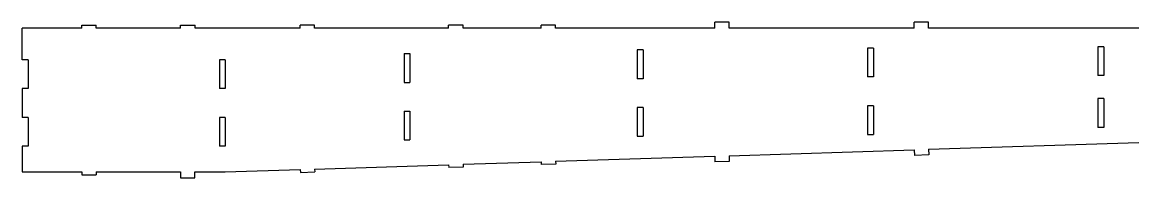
# Model space of a CAD drawing. Extents: x 8453 to 11023, y 19221 to 20564.
# Drawn here: x 9473.9 to 9861.6, y 20510.1 to 20564.1 of the extents above; entities that cross this region are included whole.
import ezdxf

# ---------------------------------------------------------------- set-up
doc = ezdxf.new("R2010")
doc.units = 0
doc.header["$MEASUREMENT"] = 0
doc.layers.get('0').update_dxf_attribs({"linetype": 'CONTINUOUS'})

msp = doc.modelspace()

# ---------------------------------------------------------------- linework, layer by layer
for p, q in [((9473.90525, 20551.03235), (9473.90525, 20562.08821)), ((9494.53879, 20562.08821), (9473.90525, 20562.08821)), ((9494.53879, 20562.08821), (9494.53879, 20563.08821)), ((9494.53879, 20563.08821), (9499.53879, 20563.08821)), ((9499.53879, 20562.08821), (9499.53879, 20563.08821)), ((9528.88628, 20562.08821), (9499.53879, 20562.08821)), ((9528.88628, 20562.08821), (9528.88628, 20563.08821)), ((9528.88628, 20563.08821), (9533.88628, 20563.08821)), ((9533.88628, 20562.08821), (9533.88628, 20563.08821)), ((9570.43441, 20562.08821), (9533.88628, 20562.08821)), ((9570.43441, 20562.08821), (9570.43441, 20563.08821)), ((9575.43441, 20563.08821), (9570.43441, 20563.08821)), ((9575.43441, 20562.08821), (9575.43441, 20563.08821)), ((9621.97369, 20562.08821), (9575.43441, 20562.08821)), ((9621.97369, 20562.08821), (9621.97369, 20563.08821)), ((9626.97369, 20563.08821), (9621.97369, 20563.08821)), ((9626.97369, 20562.08821), (9626.97369, 20563.08821)), ((9654.12891, 20562.08821), (9626.97369, 20562.08821)), ((9654.12891, 20562.08821), (9654.12891, 20563.08821)), ((9659.12891, 20563.08821), (9654.12891, 20563.08821)), ((9659.12891, 20562.08821), (9659.12891, 20563.08821)), ((9714.37232, 20562.08821), (9659.12891, 20562.08821)), ((9714.37232, 20562.08821), (9714.37232, 20564.08821)), ((9719.37232, 20564.08821), (9714.37232, 20564.08821)), ((9719.37232, 20562.08821), (9719.37232, 20564.08821)), ((9783.67334, 20562.08821), (9719.37232, 20562.08821)), ((9783.67334, 20562.08821), (9783.67334, 20564.08821)), ((9788.67334, 20564.08821), (9783.67334, 20564.08821)), ((9788.67334, 20562.08821), (9788.67334, 20564.08821)), ((9861.63577, 20562.08821), (9788.67334, 20562.08821)), ((9606.4919, 20553.22534), (9606.4919, 20543.22534)), ((9606.4919, 20553.22534), (9608.4919, 20553.22534)), ((9608.4919, 20553.22534), (9608.4919, 20543.22534)), ((9687.4919, 20554.47016), (9687.4919, 20544.47016)), ((9689.4919, 20554.47016), (9687.4919, 20554.47016)), ((9689.4919, 20554.47016), (9689.4919, 20544.47016)), ((9767.4919, 20555.10074), (9767.4919, 20545.10074)), ((9769.4919, 20555.10074), (9767.4919, 20555.10074)), ((9769.4919, 20555.10074), (9769.4919, 20545.10074)), ((9847.4919, 20555.56196), (9847.4919, 20545.56196)), ((9849.4919, 20555.56196), (9847.4919, 20555.56196)), ((9849.4919, 20555.56196), (9849.4919, 20545.56196)), ((9475.90525, 20551.03235), (9473.90525, 20551.03235)), ((9475.90525, 20551.03235), (9475.90525, 20541.03235)), ((9542.34856, 20551.03235), (9542.34856, 20541.03235)), ((9544.34856, 20551.03235), (9542.34856, 20551.03235)), ((9544.34856, 20551.03235), (9544.34856, 20541.03235)), ((9849.4919, 20545.56196), (9847.4919, 20545.56196)), ((9606.4919, 20543.22534), (9608.4919, 20543.22534)), ((9689.4919, 20544.47016), (9687.4919, 20544.47016)), ((9769.4919, 20545.10074), (9767.4919, 20545.10074)), ((9475.90525, 20541.03235), (9473.90525, 20541.03235)), ((9473.90525, 20541.03235), (9473.90525, 20531.03235)), ((9544.34856, 20541.03235), (9542.34856, 20541.03235)), ((9849.4919, 20537.56196), (9847.4919, 20537.56196)), ((9847.4919, 20537.56196), (9847.4919, 20527.56196)), ((9849.4919, 20537.56196), (9849.4919, 20527.56196)), ((9689.4919, 20534.47016), (9687.4919, 20534.47016)), ((9687.4919, 20534.47016), (9687.4919, 20524.47016)), ((9689.4919, 20534.47016), (9689.4919, 20524.47016)), ((9769.4919, 20535.10074), (9767.4919, 20535.10074)), ((9767.4919, 20535.10074), (9767.4919, 20525.10074)), ((9769.4919, 20535.10074), (9769.4919, 20525.10074)), ((9475.90525, 20531.03235), (9473.90525, 20531.03235)), ((9475.90525, 20531.03235), (9475.90525, 20521.03235)), ((9544.34856, 20531.03235), (9542.34856, 20531.03235)), ((9542.34856, 20531.03235), (9542.34856, 20521.03235)), ((9544.34856, 20531.03235), (9544.34856, 20521.03235)), ((9606.4919, 20533.22534), (9608.4919, 20533.22534)), ((9606.4919, 20533.22534), (9606.4919, 20523.22534)), ((9608.4919, 20533.22534), (9608.4919, 20523.22534)), ((9849.4919, 20527.56196), (9847.4919, 20527.56196)), ((9606.4919, 20523.22534), (9608.4919, 20523.22534)), ((9788.66583, 20519.97618), (9861.62576, 20522.33269)), ((9475.90525, 20521.03235), (9473.90525, 20521.03235)), ((9473.90525, 20521.03235), (9473.90525, 20512.08821)), ((9544.34856, 20521.03235), (9542.34856, 20521.03235)), ((9719.36717, 20517.73793), (9783.666, 20519.81469)), ((9783.666, 20519.81469), (9783.73056, 20517.81574)), ((9788.66583, 20519.97618), (9788.73039, 20517.97722)), ((9575.43417, 20513.08909), (9621.97187, 20514.59219)), ((9621.97186, 20514.59233), (9622.00414, 20513.59285)), ((9626.97169, 20514.75382), (9654.12599, 20515.63073)), ((9626.97169, 20514.75382), (9627.00397, 20513.75434)), ((9654.12599, 20515.63087), (9654.15827, 20514.63139)), ((9659.1581, 20514.79288), (9654.15827, 20514.63139)), ((9659.12582, 20515.79236), (9714.36734, 20517.57644)), ((9659.12582, 20515.79236), (9659.1581, 20514.79288)), ((9714.36734, 20517.57658), (9714.4319, 20515.57763)), ((9719.43173, 20515.73911), (9714.4319, 20515.57763)), ((9719.36717, 20517.73807), (9719.43173, 20515.73911)), ((9788.73039, 20517.97722), (9783.73056, 20517.81574)), ((9473.90525, 20512.08821), (9494.53879, 20512.08821)), ((9494.53879, 20512.08821), (9494.53879, 20511.08821)), ((9494.53879, 20511.08821), (9499.53879, 20511.08821)), ((9499.53879, 20512.08821), (9528.88628, 20512.08821)), ((9499.53879, 20512.08821), (9499.53879, 20511.08821)), ((9528.88628, 20512.08821), (9528.88628, 20510.08821)), ((9533.87104, 20510.08821), (9533.87104, 20512.08821)), ((9533.87104, 20512.08821), (9544.34856, 20512.08821)), ((9544.34856, 20512.08821), (9570.43424, 20512.93075)), ((9570.43434, 20512.9276), (9570.46663, 20511.92812)), ((9570.46663, 20511.92812), (9575.46646, 20512.08961)), ((9575.43417, 20513.08909), (9575.46646, 20512.08961)), ((9627.00397, 20513.75434), (9622.00414, 20513.59285)), ((9528.88628, 20510.08821), (9533.87104, 20510.08821))]:
    msp.add_line(p, q)
at = {"linetype": 'ByBlock'}
for p, q in [((9687.4919, 20524.47016), (9689.4919, 20524.47016)), ((9767.4919, 20525.10074), (9769.4919, 20525.10074))]:
    msp.add_line(p, q, dxfattribs=at)

doc.saveas('drawing.dxf')
